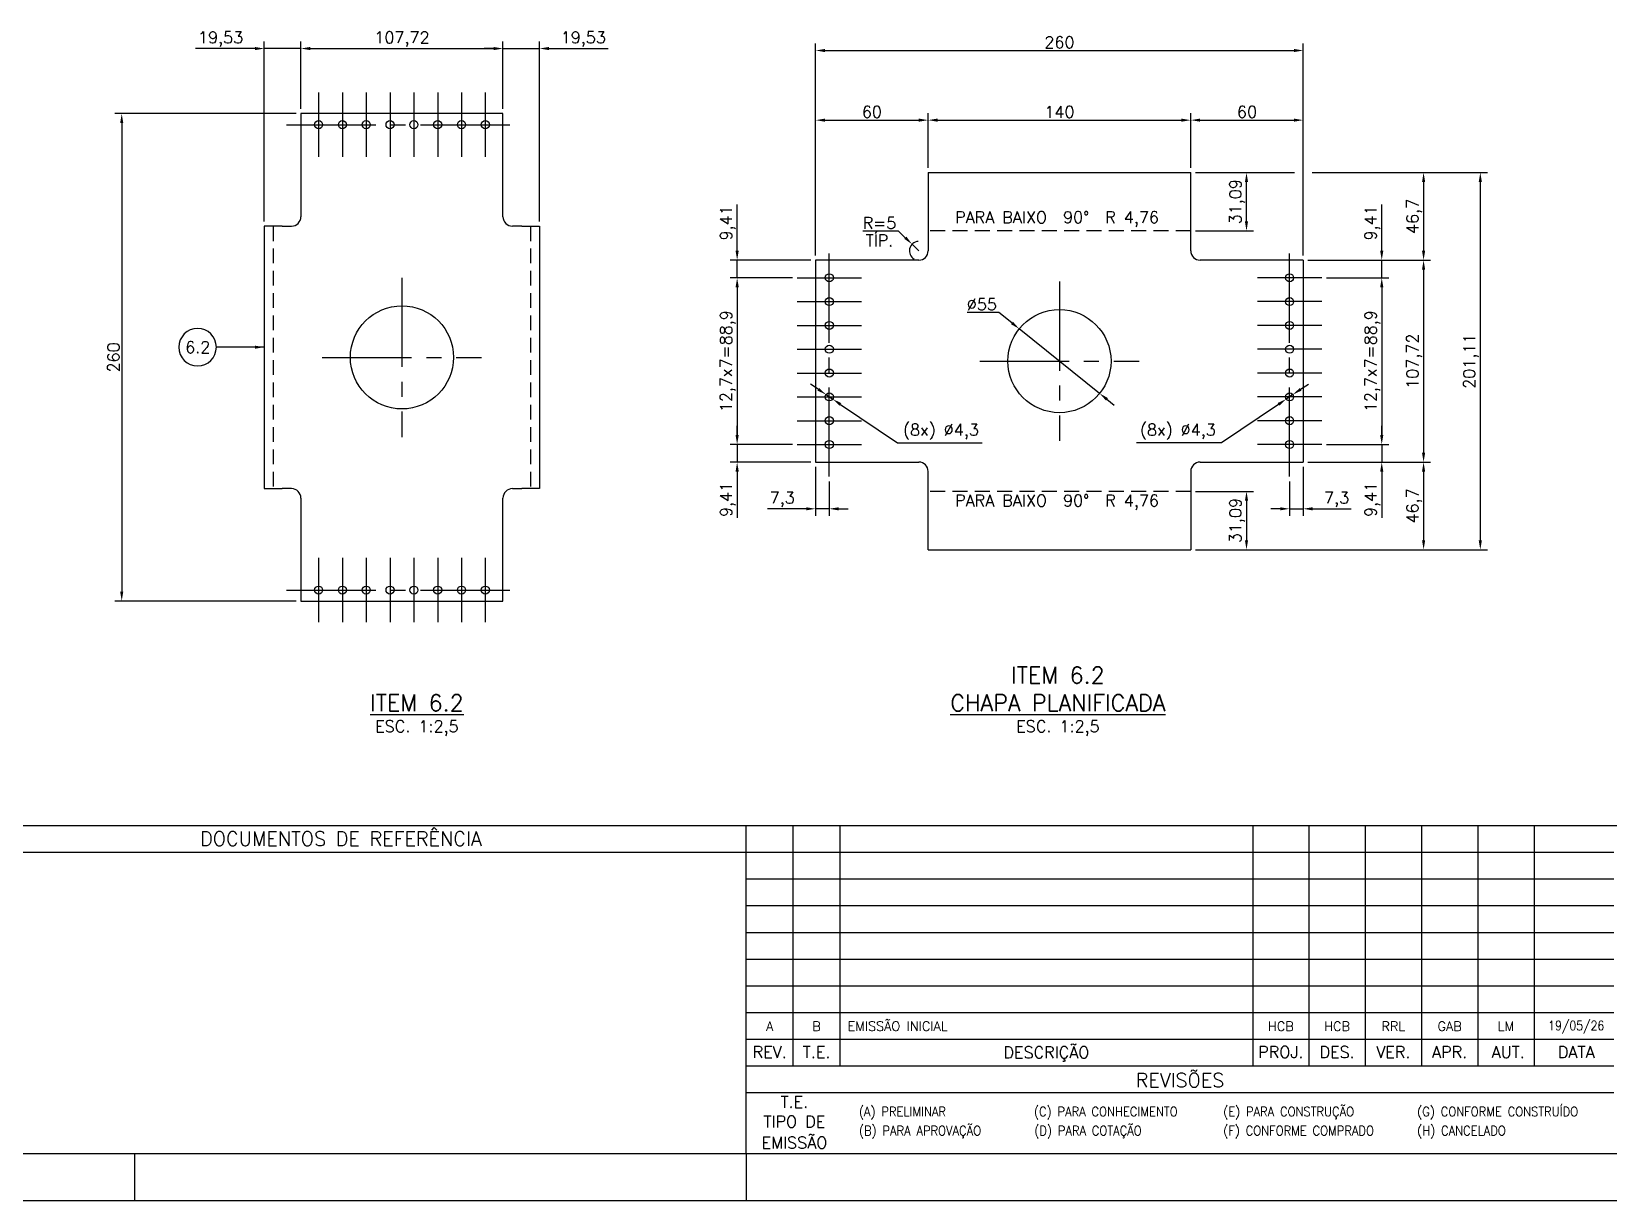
# Model space of a CAD drawing. Header units: metres. Extents: x 0 to 2102, y 0 to 1485.
# Drawn here: x 796 to 1637, y 0 to 623 of the extents above; entities that cross this region are included whole.
import ezdxf
from ezdxf.enums import TextEntityAlignment as Align

# ---------------------------------------------------------------- set-up
doc = ezdxf.new("R2010")
doc.units = ezdxf.units.M
doc.header["$LTSCALE"] = 2.5
doc.linetypes.add('CENTER2', pattern=[28.575, 19.05, -3.175, 3.175, -3.175])
doc.linetypes.add('HIDDEN2', pattern=[4.7625, 3.175, -1.5875])
for name, color, linetype in [('FRL2', 2, 'Continuous'), ('FRL3', 3, 'Continuous'), ('FRL4', 4, 'Continuous'), ('FRL5', 5, 'Continuous'), ('FRL6', 6, 'Continuous'), ('FRL7', 7, 'Continuous'), ('FRR100', 4, 'Continuous'), ('FRR120', 5, 'Continuous'), ('FRR140', 5, 'Continuous'), ('FRR175', 1, 'Continuous'), ('FRR80', 3, 'Continuous'), ('GSB', 7, 'Continuous'), ('SC1', 7, 'CENTER2'), ('SDM', 7, 'Continuous'), ('SL4', 4, 'Continuous'), ('SR100', 3, 'Continuous'), ('ST1', 7, 'HIDDEN2')]:
    doc.layers.add(name, color=color, linetype=linetype)
doc.styles.add('R100', font='simplex.shx', dxfattribs={"height": 2.5})
doc.styles.add('R120', font='simplex.shx', dxfattribs={"height": 3})
doc.styles.add('R140', font='simplex.shx', dxfattribs={"height": 3.5})
doc.styles.add('R80', font='simplex.shx', dxfattribs={"height": 2})
doc.styles.add('ROMANS', font='ROMANS.SHX')
doc.dimstyles.new('2.5___1-2.5', dxfattribs={"dimscale": 2.5, "dimtxt": 2.5, "dimasz": 2, "dimexe": 1.5, "dimexo": 1, "dimgap": 0.5, "dimtad": 1, "dimzin": 12, "dimtxsty": 'ROMANS', "dimcen": 0, "dimclrd": 256, "dimclre": 256, "dimclrt": 3, "dimazin": 3, "dimtfac": 1, "dimtmove": 0, "dimatfit": 0, "dimfxl": 1, "dimlwd": -1, "dimlwe": -1, "dimarcsym": 0})
doc.dimstyles.new('2.5___1-2.5$3', dxfattribs={"dimscale": 2.5, "dimtxt": 2.5, "dimasz": 2, "dimexe": 1.5, "dimexo": 1, "dimgap": 0.5, "dimtad": 1, "dimtoh": 1, "dimzin": 12, "dimtxsty": 'ROMANS', "dimcen": 0, "dimclrd": 256, "dimclre": 256, "dimclrt": 3, "dimazin": 3, "dimtfac": 1, "dimtmove": 0, "dimatfit": 0, "dimfxl": 1, "dimlwd": -1, "dimlwe": -1, "dimarcsym": 0})
doc.dimstyles.new('2.5___1-2.5$4', dxfattribs={"dimscale": 2.5, "dimtxt": 2.5, "dimasz": 2, "dimexe": 1.5, "dimexo": 1, "dimgap": 0.5, "dimtad": 1, "dimtoh": 1, "dimzin": 12, "dimtxsty": 'ROMANS', "dimcen": 0, "dimclrd": 256, "dimclre": 256, "dimclrt": 3, "dimazin": 3, "dimtfac": 1, "dimtmove": 0, "dimatfit": 0, "dimfxl": 1, "dimlwd": -1, "dimlwe": -1, "dimarcsym": 0})

# ---------------------------------------------------------------- blocks, each defined once
blk = doc.blocks.new('A1')
at = {"layer": 'FRL2'}
for p, q in [((340.5, 10), (340.5, 0)), ((471, 10), (471, 0))]:
    blk.add_line(p, q, dxfattribs=at)
at = {"layer": 'FRL3', "linetype": 'Continuous'}
for p, q in [((481, 28.7), (481, 80)), ((491, 28.7), (491, 80)), ((579, 80), (579, 28.7)), ((591, 80), (591, 28.7)), ((603, 80), (603, 28.7)), ((615, 80), (615, 28.7)), ((627, 80), (627, 28.7)), ((639, 80), (639, 28.7))]:
    blk.add_line(p, q, dxfattribs=at)
at = {"layer": 'FRL4', "linetype": 'Continuous'}
for p, q in [((25, 74.3), (471, 74.3)), ((471, 34.4), (656, 34.4)), ((471, 28.7), (656, 28.7)), ((471, 23), (656, 23))]:
    blk.add_line(p, q, dxfattribs=at)
at = {"layer": 'FRL5'}
blk.add_line((25, 80), (831, 80), dxfattribs=at)
at = {"layer": 'FRL5', "linetype": 'Continuous'}
blk.add_line((471, 10), (471, 80), dxfattribs=at)
at = {"layer": 'FRL6', "linetype": 'Continuous'}
blk.add_line((25, 10), (831, 10), dxfattribs=at)
at = {"layer": 'FRL7', "linetype": 'Continuous'}
for p, q in [((471, 74.3), (656, 74.3)), ((471, 68.6), (656, 68.6)), ((471, 62.9), (656, 62.9)), ((471, 57.2), (656, 57.2)), ((471, 51.5), (656, 51.5)), ((471, 45.8), (656, 45.8)), ((471, 40.1), (656, 40.1)), ((0, 0), (841, 0))]:
    blk.add_line(p, q, dxfattribs=at)
at = {"layer": 'FRR100', "style": 'R100'}
for s, p in [('REV.', (476, 31.66)), ('T.E.', (486, 31.66)), ('DESCRIÇÃO', (535, 31.55)), ('PROJ.', (585, 31.66)), ('DES.', (597, 31.66)), ('VER.', (609, 31.66)), ('APR.', (621, 31.66)), ('AUT.', (633.5, 31.66)), ('DATA', (648, 31.66)), ('T.E.', (481.26, 21.02)), ('TIPO DE', (481.26, 16.82)), ('EMISSÃO', (481.26, 12.66))]:
    blk.add_text(s, height=2.5, dxfattribs=at).set_placement(p, align=Align.MIDDLE)
at = {"layer": 'FRR120', "style": 'R120'}
blk.add_text('DOCUMENTOS DE REFERÊNCIA', height=3, dxfattribs=at).set_placement((354.52, 75.68))
blk.add_text('REVISÕES', height=3, dxfattribs=at).set_placement((563.5, 26.08), align=Align.MIDDLE)
for tag, p in [('FASE_DO_PROJETO', (659, 46.29)), ('ÁREA_E/OU_SUBÁREA', (659, 40.79)), ('TÍTULO_DO_DESENHO', (659, 35.29)), ('SUBTÍTULO_1_DO_DESENHO', (659, 29.79)), ('SUBTÍTULO_2_DO_DESENHO', (659, 24.29))]:
    blk.add_attdef(tag, p, '', height=3, dxfattribs=at)
at = {"layer": 'FRR140', "style": 'R140', "width": 0.91}
for tag, p in [('NÚMERO_DA_CONTRATADA', (687.72, 12.6)), ('NUMERO_VALE', (752.89, 12.6))]:
    blk.add_attdef(tag, p, '', height=3.5, dxfattribs=at)
for tag, p in [('REVISÃO', (823.5, 14.68)), ('ESCALA', (671, 14.35))]:
    blk.add_attdef(tag, text='', height=3.5, dxfattribs=at).set_placement(p, align=Align.MIDDLE)
at = {"layer": 'FRR175', "style": 'R120'}
for tag, p in [('CLASSIFICAÇÃO', (811.83, 67.73)), ('PROJETO', (716.31, 53.59)), ('N_PROJ_SE', (793.5, 53.59)), ('N_CONTRATO', (796.97, 47.3))]:
    blk.add_attdef(tag, text='', height=3, dxfattribs=at).set_placement(p, align=Align.MIDDLE_CENTER)
at = {"layer": 'FRR80', "style": 'R80', "width": 0.9}
for s, p in [('(A) PRELIMINAR', (495.02, 17.95)), ('(C) PARA CONHECIMENTO', (532.36, 17.95)), ('(E) PARA CONSTRUÇÃO', (572.71, 17.95)), ('(G) CONFORME CONSTRUÍDO', (614.08, 17.95)), ('(B) PARA APROVAÇÃO', (495.02, 13.89)), ('(D) PARA COTAÇÃO', (532.43, 13.89)), ('(F) CONFORME COMPRADO', (572.71, 13.89)), ('(H) CANCELADO', (614.08, 13.89))]:
    blk.add_text(s, height=2, dxfattribs=at).set_placement(p)
at = {"layer": 'FRR80', "style": 'R80'}
for tag, p in [('8A_REV', (476, 77.07)), ('EMIS.', (486, 77.07)), ('PROJ.', (585, 77.07)), ('DES.', (597, 77.07)), ('VER.', (609, 77.07)), ('APR.', (621, 77.07)), ('AUT.', (633.01, 77.07)), ('7A_REV', (476, 71.37)), ('EMIS.', (486, 71.37)), ('PROJ.', (585, 71.37)), ('DES.', (597, 71.37)), ('VER.', (609, 71.37)), ('APR.', (621, 71.37)), ('AUT.', (633.01, 71.37)), ('6A_REV', (476, 65.67)), ('EMIS.', (486, 65.67)), ('PROJ.', (585, 65.67)), ('DES.', (597, 65.67)), ('VER.', (609, 65.67)), ('APR.', (621, 65.67)), ('AUT.', (633.01, 65.67)), ('5A_REV', (476, 59.97)), ('EMIS.', (486, 59.97)), ('PROJ.', (585, 59.97)), ('DES.', (597, 59.97)), ('VER.', (609, 59.97)), ('APR.', (621, 59.97)), ('AUT.', (633.01, 59.97)), ('4A_REV', (476, 54.27)), ('EMIS.', (486, 54.27)), ('PROJ.', (585, 54.27)), ('DES.', (597, 54.27)), ('VER.', (609, 54.27)), ('APR.', (621, 54.27)), ('AUT.', (633.01, 54.27)), ('3A_REV', (476, 48.57)), ('EMIS.', (486, 48.57)), ('PROJ.', (585, 48.57)), ('DES.', (597, 48.57)), ('VER.', (609, 48.57)), ('APR.', (621, 48.57)), ('AUT.', (633.01, 48.57)), ('2A_REV', (476, 42.87)), ('EMIS.', (486, 42.87)), ('PROJ.', (585, 42.87)), ('DES.', (597, 42.87)), ('VER.', (609, 42.87)), ('APR.', (621, 42.87)), ('AUT.', (633.01, 42.87)), ('1a_REV', (476, 37.17)), ('EMIS.', (486, 37.17)), ('PROJ.', (585, 37.17)), ('DES.', (597, 37.17)), ('VER.', (609, 37.17)), ('APR.', (621, 37.17)), ('AUT.', (633.01, 37.17))]:
    blk.add_attdef(tag, text='', height=2, dxfattribs=at).set_placement(p, align=Align.MIDDLE)
for p in [(492.61, 76.08), (492.61, 70.38), (492.61, 64.68), (492.61, 58.98), (492.61, 53.28), (492.61, 47.58), (492.61, 41.88), (492.61, 36.18)]:
    blk.add_attdef('DESCRIÇÃO_DA_REVISÃO', p, '', height=2, dxfattribs=at)
at = {"layer": 'FRR80', "style": 'R80', "width": 0.85}
for p in [(648, 77.07), (648, 71.37), (648, 65.67), (648, 59.97), (648, 54.27), (648, 48.57), (648, 42.87), (648, 37.17)]:
    blk.add_attdef('DATA', text='', height=2, dxfattribs=at).set_placement(p, align=Align.MIDDLE)
blk = doc.blocks.new('CORTE')
at = {"layer": 'GSB', "color": 4, "style": 'R140'}
blk.add_attdef('%%UCORTE', text='', height=3.5, dxfattribs=at).set_placement((-0.25, 2.38), align=Align.MIDDLE_CENTER)
at = {"layer": 'GSB', "color": 3, "style": 'R100'}
blk.add_attdef('ESC.', text='', height=2.5, dxfattribs=at).set_placement((-0.25, -2.62), align=Align.MIDDLE_CENTER)
blk = doc.blocks.new('*D100')
at = {"layer": 'Defpoints', "color": 0, "transparency": 16777216}
for p in [(1274.47, 576.16), (1274.47, 548.19), (1214.47, 501.49)]:
    blk.add_point(p, dxfattribs=at)
at = {"layer": 'SDM', "transparency": 16777216}
for p, q in [((1214.47, 503.99), (1214.47, 579.91)), ((1219.47, 576.16), (1269.47, 576.16)), ((1274.47, 550.69), (1274.47, 579.91))]:
    blk.add_line(p, q, dxfattribs=at)
for points in [[(1219.47, 576.99), (1219.47, 575.33), (1214.47, 576.16)], [(1269.47, 576.99), (1269.47, 575.33), (1274.47, 576.16)]]:
    blk.add_solid(points, dxfattribs=at)
at = {"layer": 'SDM', "color": 3, "transparency": 16777216, "insert": (1244.47, 580.54), "char_height": 6.25, "attachment_point": 5, "style": 'ROMANS'}
blk.add_mtext('60', dxfattribs=at)
blk = doc.blocks.new('*D101')
at = {"layer": 'Defpoints', "color": 0, "transparency": 16777216}
for p in [(1414.47, 576.16), (1274.47, 548.19), (1414.47, 548.19)]:
    blk.add_point(p, dxfattribs=at)
at = {"layer": 'SDM', "transparency": 16777216}
for p, q in [((1274.47, 550.69), (1274.47, 579.91)), ((1279.47, 576.16), (1409.47, 576.16)), ((1414.47, 550.69), (1414.47, 579.91))]:
    blk.add_line(p, q, dxfattribs=at)
for points in [[(1279.47, 576.99), (1279.47, 575.33), (1274.47, 576.16)], [(1409.47, 576.99), (1409.47, 575.33), (1414.47, 576.16)]]:
    blk.add_solid(points, dxfattribs=at)
at = {"layer": 'SDM', "color": 3, "transparency": 16777216, "insert": (1344.47, 580.54), "char_height": 6.25, "attachment_point": 5, "style": 'ROMANS'}
blk.add_mtext('140', dxfattribs=at)
blk = doc.blocks.new('*D102')
at = {"layer": 'Defpoints', "color": 0, "transparency": 16777216}
for p in [(1474.47, 576.16), (1414.47, 548.19), (1474.47, 501.49)]:
    blk.add_point(p, dxfattribs=at)
at = {"layer": 'SDM', "transparency": 16777216}
for p, q in [((1414.47, 550.69), (1414.47, 579.91)), ((1419.47, 576.16), (1469.47, 576.16)), ((1474.47, 503.99), (1474.47, 579.91))]:
    blk.add_line(p, q, dxfattribs=at)
for points in [[(1419.47, 576.99), (1419.47, 575.33), (1414.47, 576.16)], [(1469.47, 576.99), (1469.47, 575.33), (1474.47, 576.16)]]:
    blk.add_solid(points, dxfattribs=at)
at = {"layer": 'SDM', "color": 3, "transparency": 16777216, "insert": (1444.47, 580.54), "char_height": 6.25, "attachment_point": 5, "style": 'ROMANS'}
blk.add_mtext('60', dxfattribs=at)
blk = doc.blocks.new('*D103')
at = {"layer": 'Defpoints', "color": 0, "transparency": 16777216}
for p in [(1474.47, 613.3), (1214.47, 501.49), (1474.47, 501.49)]:
    blk.add_point(p, dxfattribs=at)
at = {"layer": 'SDM', "transparency": 16777216}
for p, q in [((1214.47, 503.99), (1214.47, 617.05)), ((1474.47, 503.99), (1474.47, 617.05)), ((1219.47, 613.3), (1469.47, 613.3))]:
    blk.add_line(p, q, dxfattribs=at)
for points in [[(1219.47, 614.13), (1219.47, 612.46), (1214.47, 613.3)], [(1469.47, 614.13), (1469.47, 612.46), (1474.47, 613.3)]]:
    blk.add_solid(points, dxfattribs=at)
at = {"layer": 'SDM', "color": 3, "transparency": 16777216, "insert": (1344.47, 617.67), "char_height": 6.25, "attachment_point": 5, "style": 'ROMANS'}
blk.add_mtext('260', dxfattribs=at)
blk = doc.blocks.new('*D104')
at = {"layer": 'Defpoints', "color": 0, "transparency": 16777216}
for p in [(1414.47, 548.19), (1474.47, 501.49), (1538.62, 501.49)]:
    blk.add_point(p, dxfattribs=at)
at = {"layer": 'SDM', "transparency": 16777216}
for p, q in [((1416.97, 548.19), (1469.79, 548.19)), ((1479.16, 548.19), (1542.37, 548.19)), ((1538.62, 543.19), (1538.62, 506.49)), ((1476.97, 501.49), (1542.37, 501.49))]:
    blk.add_line(p, q, dxfattribs=at)
for points in [[(1537.79, 543.19), (1539.46, 543.19), (1538.62, 548.19)], [(1537.79, 506.49), (1539.46, 506.49), (1538.62, 501.49)]]:
    blk.add_solid(points, dxfattribs=at)
at = {"layer": 'SDM', "color": 3, "transparency": 16777216, "insert": (1533.65, 524.84), "char_height": 6.25, "attachment_point": 5, "rotation": 90, "style": 'ROMANS'}
blk.add_mtext('46,7', dxfattribs=at)
blk = doc.blocks.new('*D105')
at = {"layer": 'Defpoints', "color": 0, "transparency": 16777216}
for p in [(1474.47, 501.49), (1474.47, 393.77), (1538.62, 393.77)]:
    blk.add_point(p, dxfattribs=at)
at = {"layer": 'SDM', "transparency": 16777216}
for p, q in [((1476.97, 501.49), (1542.37, 501.49)), ((1538.62, 496.49), (1538.62, 398.77)), ((1476.97, 393.77), (1542.37, 393.77))]:
    blk.add_line(p, q, dxfattribs=at)
for points in [[(1537.79, 496.49), (1539.46, 496.49), (1538.62, 501.49)], [(1537.79, 398.77), (1539.46, 398.77), (1538.62, 393.77)]]:
    blk.add_solid(points, dxfattribs=at)
at = {"layer": 'SDM', "color": 3, "transparency": 16777216, "insert": (1533.65, 447.63), "char_height": 6.25, "attachment_point": 5, "rotation": 90, "style": 'ROMANS'}
blk.add_mtext('107,72', dxfattribs=at)
blk = doc.blocks.new('*D106')
at = {"layer": 'Defpoints', "color": 0, "transparency": 16777216}
for p in [(1474.47, 393.77), (1414.47, 347.08), (1538.62, 347.08)]:
    blk.add_point(p, dxfattribs=at)
at = {"layer": 'SDM', "transparency": 16777216}
for p, q in [((1476.97, 393.77), (1542.37, 393.77)), ((1538.62, 388.77), (1538.62, 352.08)), ((1416.97, 347.08), (1542.37, 347.08))]:
    blk.add_line(p, q, dxfattribs=at)
for points in [[(1537.79, 388.77), (1539.46, 388.77), (1538.62, 393.77)], [(1537.79, 352.08), (1539.46, 352.08), (1538.62, 347.08)]]:
    blk.add_solid(points, dxfattribs=at)
at = {"layer": 'SDM', "color": 3, "transparency": 16777216, "insert": (1533.65, 370.43), "char_height": 6.25, "attachment_point": 5, "rotation": 90, "style": 'ROMANS'}
blk.add_mtext('46,7', dxfattribs=at)
blk = doc.blocks.new('*D107')
at = {"layer": 'Defpoints', "color": 0, "transparency": 16777216}
for p in [(1414.47, 548.19), (1414.47, 347.08), (1568.86, 347.08)]:
    blk.add_point(p, dxfattribs=at)
at = {"layer": 'SDM', "transparency": 16777216}
for p, q in [((1416.97, 548.19), (1469.79, 548.19)), ((1479.16, 548.19), (1572.61, 548.19)), ((1568.86, 543.19), (1568.86, 352.08)), ((1416.97, 347.08), (1572.61, 347.08))]:
    blk.add_line(p, q, dxfattribs=at)
for points in [[(1568.02, 543.19), (1569.69, 543.19), (1568.86, 548.19)], [(1568.02, 352.08), (1569.69, 352.08), (1568.86, 347.08)]]:
    blk.add_solid(points, dxfattribs=at)
at = {"layer": 'SDM', "color": 3, "transparency": 16777216, "insert": (1563.89, 447.63), "char_height": 6.25, "attachment_point": 5, "rotation": 90, "style": 'ROMANS'}
blk.add_mtext('201,11', dxfattribs=at)
blk = doc.blocks.new('*D108')
at = {"layer": 'Defpoints', "color": 0, "transparency": 16777216}
for p in [(1323.04, 464.86), (1365.91, 430.41)]:
    blk.add_point(p, dxfattribs=at)
at = {"layer": 'SDM', "transparency": 16777216}
for p, q in [((1312.24, 473.54), (1295.22, 473.54)), ((1319.14, 468), (1312.24, 473.54)), ((1365.91, 430.41), (1323.04, 464.86)), ((1369.8, 427.27), (1373.7, 424.14))]:
    blk.add_line(p, q, dxfattribs=at)
for points in [[(1319.66, 468.65), (1318.62, 467.35), (1323.04, 464.86)], [(1370.33, 427.92), (1369.28, 426.62), (1365.91, 430.41)]]:
    blk.add_solid(points, dxfattribs=at)
at = {"layer": 'SDM', "color": 3, "transparency": 16777216, "insert": (1303.11, 477.92), "char_height": 6.25, "attachment_point": 5, "style": 'ROMANS'}
blk.add_mtext('∅55', dxfattribs=at)
blk = doc.blocks.new('*D109')
at = {"layer": 'Defpoints', "color": 0, "transparency": 16777216}
for p in [(1414.47, 378.16), (1414.47, 347.08), (1444.2, 347.08)]:
    blk.add_point(p, dxfattribs=at)
at = {"layer": 'SDM', "transparency": 16777216}
for p, q in [((1416.97, 378.16), (1447.95, 378.16)), ((1444.2, 373.16), (1444.2, 352.08)), ((1416.97, 347.08), (1447.95, 347.08))]:
    blk.add_line(p, q, dxfattribs=at)
for points in [[(1443.36, 373.16), (1445.03, 373.16), (1444.2, 378.16)], [(1443.36, 352.08), (1445.03, 352.08), (1444.2, 347.08)]]:
    blk.add_solid(points, dxfattribs=at)
at = {"layer": 'SDM', "color": 3, "transparency": 16777216, "insert": (1439.23, 362.62), "char_height": 6.25, "attachment_point": 5, "rotation": 90, "style": 'ROMANS'}
blk.add_mtext('31,09', dxfattribs=at)
blk = doc.blocks.new('*D110')
at = {"layer": 'Defpoints', "color": 0, "transparency": 16777216}
for p in [(1414.47, 548.19), (1444.2, 548.19), (1414.47, 517.11)]:
    blk.add_point(p, dxfattribs=at)
at = {"layer": 'SDM', "transparency": 16777216}
for p, q in [((1416.97, 548.19), (1447.95, 548.19)), ((1444.2, 522.11), (1444.2, 543.19)), ((1416.97, 517.11), (1447.95, 517.11))]:
    blk.add_line(p, q, dxfattribs=at)
for points in [[(1443.36, 543.19), (1445.03, 543.19), (1444.2, 548.19)], [(1443.36, 522.11), (1445.03, 522.11), (1444.2, 517.11)]]:
    blk.add_solid(points, dxfattribs=at)
at = {"layer": 'SDM', "color": 3, "transparency": 16777216, "insert": (1439.23, 532.65), "char_height": 6.25, "attachment_point": 5, "rotation": 90, "style": 'ROMANS'}
blk.add_mtext('31,09', dxfattribs=at)
blk = doc.blocks.new('*D111')
at = {"layer": 'Defpoints', "color": 0, "transparency": 16777216}
for p in [(1172.64, 501.49), (1214.47, 501.49), (1204.62, 492.08)]:
    blk.add_point(p, dxfattribs=at)
at = {"layer": 'SDM', "transparency": 16777216}
for p, q in [((1172.64, 506.49), (1172.64, 531.26)), ((1211.97, 501.49), (1168.89, 501.49)), ((1172.64, 492.08), (1172.64, 501.49)), ((1202.12, 492.08), (1168.89, 492.08)), ((1172.64, 487.08), (1172.64, 482.08))]:
    blk.add_line(p, q, dxfattribs=at)
for points in [[(1171.81, 506.49), (1173.48, 506.49), (1172.64, 501.49)], [(1171.81, 487.08), (1173.48, 487.08), (1172.64, 492.08)]]:
    blk.add_solid(points, dxfattribs=at)
at = {"layer": 'SDM', "color": 3, "transparency": 16777216, "insert": (1167.67, 521.38), "char_height": 6.25, "attachment_point": 5, "rotation": 90, "style": 'ROMANS'}
blk.add_mtext('9,41', dxfattribs=at)
blk = doc.blocks.new('*D112')
at = {"layer": 'Defpoints', "color": 0, "transparency": 16777216}
for p in [(1214.47, 393.77), (1221.77, 386.03), (1214.47, 368.88)]:
    blk.add_point(p, dxfattribs=at)
at = {"layer": 'SDM', "transparency": 16777216}
for p, q in [((1214.47, 391.27), (1214.47, 365.13)), ((1221.77, 383.53), (1221.77, 365.13)), ((1209.47, 368.88), (1188.88, 368.88)), ((1221.77, 368.88), (1214.47, 368.88)), ((1226.77, 368.88), (1231.77, 368.88))]:
    blk.add_line(p, q, dxfattribs=at)
for points in [[(1209.47, 369.71), (1209.47, 368.05), (1214.47, 368.88)], [(1226.77, 369.71), (1226.77, 368.05), (1221.77, 368.88)]]:
    blk.add_solid(points, dxfattribs=at)
at = {"layer": 'SDM', "color": 3, "transparency": 16777216, "insert": (1196.68, 373.85), "char_height": 6.25, "attachment_point": 5, "style": 'ROMANS'}
blk.add_mtext('7,3', dxfattribs=at)
blk = doc.blocks.new('*D113')
at = {"layer": 'Defpoints', "color": 0, "transparency": 16777216}
for p in [(1204.62, 492.08), (1172.64, 403.18), (1204.62, 403.18)]:
    blk.add_point(p, dxfattribs=at)
at = {"layer": 'SDM', "transparency": 16777216}
for p, q in [((1202.12, 492.08), (1168.89, 492.08)), ((1172.64, 487.08), (1172.64, 408.18)), ((1202.12, 403.18), (1168.89, 403.18))]:
    blk.add_line(p, q, dxfattribs=at)
for points in [[(1171.81, 487.08), (1173.48, 487.08), (1172.64, 492.08)], [(1171.81, 408.18), (1173.48, 408.18), (1172.64, 403.18)]]:
    blk.add_solid(points, dxfattribs=at)
at = {"layer": 'SDM', "color": 3, "transparency": 16777216, "insert": (1167.67, 447.63), "char_height": 6.25, "attachment_point": 5, "rotation": 90, "style": 'ROMANS'}
blk.add_mtext('12,7x7=88,9', dxfattribs=at)
blk = doc.blocks.new('*D114')
at = {"layer": 'Defpoints', "color": 0, "transparency": 16777216}
for p in [(1204.62, 403.18), (1172.64, 393.77), (1214.47, 393.77)]:
    blk.add_point(p, dxfattribs=at)
at = {"layer": 'SDM', "transparency": 16777216}
for p, q in [((1172.64, 408.18), (1172.64, 413.18)), ((1202.12, 403.18), (1168.89, 403.18)), ((1172.64, 403.18), (1172.64, 393.77)), ((1211.97, 393.77), (1168.89, 393.77)), ((1172.64, 388.77), (1172.64, 364.01))]:
    blk.add_line(p, q, dxfattribs=at)
for points in [[(1171.81, 408.18), (1173.48, 408.18), (1172.64, 403.18)], [(1171.81, 388.77), (1173.48, 388.77), (1172.64, 393.77)]]:
    blk.add_solid(points, dxfattribs=at)
at = {"layer": 'SDM', "color": 3, "transparency": 16777216, "insert": (1167.67, 373.89), "char_height": 6.25, "attachment_point": 5, "rotation": 90, "style": 'ROMANS'}
blk.add_mtext('9,41', dxfattribs=at)
blk = doc.blocks.new('*D115')
at = {"layer": 'Defpoints', "color": 0, "transparency": 16777216}
for p in [(1220.01, 429.81), (1223.57, 427.4)]:
    blk.add_point(p, dxfattribs=at)
at = {"layer": 'SDM', "transparency": 16777216}
for p, q in [((1215.87, 432.62), (1211.74, 435.43)), ((1220.01, 429.81), (1223.57, 427.4)), ((1227.7, 424.59), (1258.05, 403.99)), ((1258.05, 403.99), (1303.35, 403.99))]:
    blk.add_line(p, q, dxfattribs=at)
for points in [[(1216.34, 433.31), (1215.4, 431.93), (1220.01, 429.81)], [(1228.17, 425.28), (1227.24, 423.9), (1223.57, 427.4)]]:
    blk.add_solid(points, dxfattribs=at)
at = {"layer": 'SDM', "color": 3, "transparency": 16777216, "insert": (1281.32, 410), "char_height": 6.25, "attachment_point": 5, "style": 'ROMANS'}
blk.add_mtext('(8x) ∅4,3', dxfattribs=at)
blk = doc.blocks.new('*D116')
at = {"layer": 'Defpoints', "color": 0, "transparency": 16777216}
for p in [(1265.89, 509.98), (1269.47, 506.49)]:
    blk.add_point(p, dxfattribs=at)
at = {"layer": 'SDM', "transparency": 16777216}
for p, q in [((1258.72, 516.95), (1239.61, 516.95)), ((1262.3, 513.47), (1258.72, 516.95)), ((1269.47, 506.49), (1265.89, 509.98))]:
    blk.add_line(p, q, dxfattribs=at)
blk.add_arc((1269.47, 506.49), 5, 92.834, 241.35211, dxfattribs=at)
blk.add_solid([(1262.88, 514.06), (1261.72, 512.87), (1265.89, 509.98)], dxfattribs=at)
at = {"layer": 'SDM', "color": 3, "transparency": 16777216, "char_height": 6.25, "attachment_point": 5, "style": 'ROMANS'}
for s, insert in [('R=5', (1248.54, 521.33)), ('TÍP.', (1248.54, 511.98))]:
    blk.add_mtext(s, dxfattribs=dict(at, insert=insert))
blk = doc.blocks.new('*D122')
at = {"layer": 'Defpoints', "color": 0, "transparency": 16777216}
for p in [(940.06, 579.64), (844.52, 319.64), (940.06, 319.64)]:
    blk.add_point(p, dxfattribs=at)
at = {"layer": 'SDM', "transparency": 16777216}
for p, q in [((937.56, 579.64), (840.77, 579.64)), ((844.52, 574.64), (844.52, 324.64)), ((937.56, 319.64), (840.77, 319.64))]:
    blk.add_line(p, q, dxfattribs=at)
for points in [[(843.68, 574.64), (845.35, 574.64), (844.52, 579.64)], [(843.68, 324.64), (845.35, 324.64), (844.52, 319.64)]]:
    blk.add_solid(points, dxfattribs=at)
at = {"layer": 'SDM', "color": 3, "transparency": 16777216, "insert": (840.14, 449.64), "char_height": 6.25, "attachment_point": 5, "rotation": 90, "style": 'ROMANS'}
blk.add_mtext('260', dxfattribs=at)
blk = doc.blocks.new('*D123')
at = {"layer": 'Defpoints', "color": 0, "transparency": 16777216}
for p in [(920.54, 614.35), (940.06, 579.64), (920.54, 519.64)]:
    blk.add_point(p, dxfattribs=at)
at = {"layer": 'SDM', "transparency": 16777216}
for p, q in [((915.54, 614.35), (883.93, 614.35)), ((920.54, 522.14), (920.54, 618.1)), ((940.06, 614.35), (920.54, 614.35)), ((940.06, 582.14), (940.06, 618.1)), ((945.06, 614.35), (950.06, 614.35))]:
    blk.add_line(p, q, dxfattribs=at)
for points in [[(915.54, 615.19), (915.54, 613.52), (920.54, 614.35)], [(945.06, 615.19), (945.06, 613.52), (940.06, 614.35)]]:
    blk.add_solid(points, dxfattribs=at)
at = {"layer": 'SDM', "color": 3, "transparency": 16777216, "insert": (897.23, 619.32), "char_height": 6.25, "attachment_point": 5, "style": 'ROMANS'}
blk.add_mtext('19,53', dxfattribs=at)
blk = doc.blocks.new('*D124')
at = {"layer": 'Defpoints', "color": 0, "transparency": 16777216}
for p in [(1047.78, 614.35), (940.06, 579.64), (1047.78, 579.64)]:
    blk.add_point(p, dxfattribs=at)
at = {"layer": 'SDM', "transparency": 16777216}
for p, q in [((940.06, 582.14), (940.06, 618.1)), ((945.06, 614.35), (1042.78, 614.35)), ((1047.78, 582.14), (1047.78, 618.1))]:
    blk.add_line(p, q, dxfattribs=at)
for points in [[(945.06, 615.19), (945.06, 613.52), (940.06, 614.35)], [(1042.78, 615.19), (1042.78, 613.52), (1047.78, 614.35)]]:
    blk.add_solid(points, dxfattribs=at)
at = {"layer": 'SDM', "color": 3, "transparency": 16777216, "insert": (993.92, 619.32), "char_height": 6.25, "attachment_point": 5, "style": 'ROMANS'}
blk.add_mtext('107,72', dxfattribs=at)
blk = doc.blocks.new('*D125')
at = {"layer": 'Defpoints', "color": 0, "transparency": 16777216}
for p in [(1067.31, 614.35), (1047.78, 579.64), (1067.31, 519.64)]:
    blk.add_point(p, dxfattribs=at)
at = {"layer": 'SDM', "transparency": 16777216}
for p, q in [((1042.78, 614.35), (1037.78, 614.35)), ((1047.78, 582.14), (1047.78, 618.1)), ((1047.78, 614.35), (1067.31, 614.35)), ((1067.31, 522.14), (1067.31, 618.1)), ((1072.31, 614.35), (1103.92, 614.35))]:
    blk.add_line(p, q, dxfattribs=at)
for points in [[(1042.78, 615.19), (1042.78, 613.52), (1047.78, 614.35)], [(1072.31, 615.19), (1072.31, 613.52), (1067.31, 614.35)]]:
    blk.add_solid(points, dxfattribs=at)
at = {"layer": 'SDM', "color": 3, "transparency": 16777216, "insert": (1090.61, 619.32), "char_height": 6.25, "attachment_point": 5, "style": 'ROMANS'}
blk.add_mtext('19,53', dxfattribs=at)
blk = doc.blocks.new('*D134')
at = {"layer": 'Defpoints', "color": 0, "transparency": 16777216}
for p in [(1474.47, 501.49), (1516.3, 501.49), (1484.32, 492.08)]:
    blk.add_point(p, dxfattribs=at)
at = {"layer": 'SDM', "transparency": 16777216}
for p, q in [((1516.3, 506.49), (1516.3, 531.26)), ((1476.97, 501.49), (1520.05, 501.49)), ((1516.3, 492.08), (1516.3, 501.49)), ((1486.82, 492.08), (1520.05, 492.08)), ((1516.3, 487.08), (1516.3, 482.08))]:
    blk.add_line(p, q, dxfattribs=at)
for points in [[(1515.47, 506.49), (1517.14, 506.49), (1516.3, 501.49)], [(1515.47, 487.08), (1517.14, 487.08), (1516.3, 492.08)]]:
    blk.add_solid(points, dxfattribs=at)
at = {"layer": 'SDM', "color": 3, "transparency": 16777216, "insert": (1511.33, 521.38), "char_height": 6.25, "attachment_point": 5, "rotation": 90, "style": 'ROMANS'}
blk.add_mtext('9,41', dxfattribs=at)
blk = doc.blocks.new('*D135')
at = {"layer": 'Defpoints', "color": 0, "transparency": 16777216}
for p in [(1474.47, 393.77), (1467.17, 386.03), (1474.47, 368.88)]:
    blk.add_point(p, dxfattribs=at)
at = {"layer": 'SDM', "transparency": 16777216}
for p, q in [((1474.47, 391.27), (1474.47, 365.13)), ((1467.17, 383.53), (1467.17, 365.13)), ((1462.17, 368.88), (1457.17, 368.88)), ((1467.17, 368.88), (1474.47, 368.88)), ((1479.47, 368.88), (1500.07, 368.88))]:
    blk.add_line(p, q, dxfattribs=at)
for points in [[(1462.17, 369.71), (1462.17, 368.05), (1467.17, 368.88)], [(1479.47, 369.71), (1479.47, 368.05), (1474.47, 368.88)]]:
    blk.add_solid(points, dxfattribs=at)
at = {"layer": 'SDM', "color": 3, "transparency": 16777216, "insert": (1492.27, 373.85), "char_height": 6.25, "attachment_point": 5, "style": 'ROMANS'}
blk.add_mtext('7,3', dxfattribs=at)
blk = doc.blocks.new('*D132')
at = {"layer": 'Defpoints', "color": 0, "transparency": 16777216}
for p in [(1484.32, 492.08), (1484.32, 403.18), (1516.3, 403.18)]:
    blk.add_point(p, dxfattribs=at)
at = {"layer": 'SDM', "transparency": 16777216}
for p, q in [((1486.82, 492.08), (1520.05, 492.08)), ((1516.3, 487.08), (1516.3, 408.18)), ((1486.82, 403.18), (1520.05, 403.18))]:
    blk.add_line(p, q, dxfattribs=at)
for points in [[(1515.47, 487.08), (1517.14, 487.08), (1516.3, 492.08)], [(1515.47, 408.18), (1517.14, 408.18), (1516.3, 403.18)]]:
    blk.add_solid(points, dxfattribs=at)
at = {"layer": 'SDM', "color": 3, "transparency": 16777216, "insert": (1511.33, 447.63), "char_height": 6.25, "attachment_point": 5, "rotation": 90, "style": 'ROMANS'}
blk.add_mtext('12,7x7=88,9', dxfattribs=at)
blk = doc.blocks.new('*D133')
at = {"layer": 'Defpoints', "color": 0, "transparency": 16777216}
for p in [(1484.32, 403.18), (1474.47, 393.77), (1516.3, 393.77)]:
    blk.add_point(p, dxfattribs=at)
at = {"layer": 'SDM', "transparency": 16777216}
for p, q in [((1516.3, 408.18), (1516.3, 413.18)), ((1486.82, 403.18), (1520.05, 403.18)), ((1516.3, 403.18), (1516.3, 393.77)), ((1476.97, 393.77), (1520.05, 393.77)), ((1516.3, 388.77), (1516.3, 364.01))]:
    blk.add_line(p, q, dxfattribs=at)
for points in [[(1515.47, 408.18), (1517.14, 408.18), (1516.3, 403.18)], [(1515.47, 388.77), (1517.14, 388.77), (1516.3, 393.77)]]:
    blk.add_solid(points, dxfattribs=at)
at = {"layer": 'SDM', "color": 3, "transparency": 16777216, "insert": (1511.33, 373.89), "char_height": 6.25, "attachment_point": 5, "rotation": 90, "style": 'ROMANS'}
blk.add_mtext('9,41', dxfattribs=at)
blk = doc.blocks.new('*D136')
at = {"layer": 'Defpoints', "color": 0, "transparency": 16777216}
for p in [(1468.94, 429.81), (1465.38, 427.4)]:
    blk.add_point(p, dxfattribs=at)
at = {"layer": 'SDM', "transparency": 16777216}
for p, q in [((1468.94, 429.81), (1465.38, 427.4)), ((1473.07, 432.62), (1477.21, 435.43)), ((1461.24, 424.59), (1430.9, 403.99)), ((1430.9, 403.99), (1385.6, 403.99))]:
    blk.add_line(p, q, dxfattribs=at)
for points in [[(1472.61, 433.31), (1473.54, 431.93), (1468.94, 429.81)], [(1460.78, 425.28), (1461.71, 423.9), (1465.38, 427.4)]]:
    blk.add_solid(points, dxfattribs=at)
at = {"layer": 'SDM', "color": 3, "transparency": 16777216, "insert": (1407.62, 410), "char_height": 6.25, "attachment_point": 5, "style": 'ROMANS'}
blk.add_mtext('(8x) ∅4,3', dxfattribs=at)
blk = doc.blocks.new('ITEM')
at = {"layer": 'GSB'}
blk.add_circle((0, 0), 4, dxfattribs=at)

msp = doc.modelspace()

# ---------------------------------------------------------------- linework, layer by layer
at = {"layer": 'SC1'}
for p, q in [((949.473, 590.892), (949.473, 556.592)), ((962.173, 590.892), (962.173, 556.592)), ((974.873, 590.892), (974.873, 556.592)), ((987.573, 590.892), (987.573, 556.592)), ((1000.273, 590.892), (1000.273, 556.592)), ((1012.973, 590.892), (1012.973, 556.592)), ((1025.673, 590.892), (1025.673, 556.592)), ((1038.373, 590.892), (1038.373, 556.592)), ((932.323, 573.742), (1055.523, 573.742)), ((1221.774, 386.034), (1221.774, 509.234)), ((1467.174, 386.034), (1467.174, 509.234)), ((993.923, 492.142), (993.923, 407.142)), ((1204.624, 492.084), (1238.924, 492.084)), ((1344.474, 490.134), (1344.474, 405.134)), ((1484.324, 492.084), (1450.024, 492.084)), ((1204.624, 479.384), (1238.924, 479.384)), ((1484.324, 479.384), (1450.024, 479.384)), ((1204.624, 466.684), (1238.924, 466.684)), ((1484.324, 466.684), (1450.024, 466.684)), ((951.423, 449.642), (1036.423, 449.642)), ((1204.624, 453.984), (1238.924, 453.984)), ((1301.974, 447.634), (1386.974, 447.634)), ((1484.324, 453.984), (1450.024, 453.984)), ((1204.624, 441.284), (1238.924, 441.284)), ((1484.324, 441.284), (1450.024, 441.284)), ((1204.624, 428.584), (1238.924, 428.584)), ((1484.324, 428.584), (1450.024, 428.584)), ((1204.624, 415.884), (1238.924, 415.884)), ((1484.324, 415.884), (1450.024, 415.884)), ((1204.624, 403.184), (1238.924, 403.184)), ((1484.324, 403.184), (1450.024, 403.184)), ((949.473, 342.692), (949.473, 308.392)), ((962.173, 342.692), (962.173, 308.392)), ((974.873, 342.692), (974.873, 308.392)), ((987.573, 342.692), (987.573, 308.392)), ((1000.273, 342.692), (1000.273, 308.392)), ((1012.973, 342.692), (1012.973, 308.392)), ((1025.673, 342.692), (1025.673, 308.392)), ((1038.373, 342.692), (1038.373, 308.392)), ((932.323, 325.542), (1055.523, 325.542))]:
    msp.add_line(p, q, dxfattribs=at)
at = {"layer": 'SL4'}
for p, q in [((1047.783, 579.642), (940.063, 579.642)), ((940.063, 579.642), (940.063, 524.642)), ((1047.783, 524.642), (1047.783, 579.642)), ((1274.474, 548.191), (1274.474, 506.494)), ((1274.474, 548.191), (1414.474, 548.191)), ((1414.474, 506.494), (1414.474, 548.191)), ((930.063, 519.642), (920.538, 519.642)), ((920.538, 519.642), (920.538, 379.642)), ((930.063, 519.642), (935.063, 519.642)), ((1057.783, 519.642), (1052.783, 519.642)), ((1057.783, 519.642), (1067.308, 519.642)), ((1067.308, 519.642), (1067.308, 379.642)), ((1214.474, 501.494), (1214.474, 393.774)), ((1269.474, 501.494), (1214.474, 501.494)), ((1474.474, 501.494), (1419.474, 501.494)), ((1474.474, 501.494), (1474.474, 393.774)), ((1214.474, 393.774), (1269.474, 393.774)), ((1274.474, 347.078), (1274.474, 388.774)), ((1414.474, 388.774), (1414.474, 347.078)), ((1419.474, 393.774), (1474.474, 393.774)), ((920.538, 379.642), (930.063, 379.642)), ((935.063, 379.642), (930.063, 379.642)), ((1052.783, 379.642), (1057.783, 379.642)), ((1067.308, 379.642), (1057.783, 379.642)), ((940.063, 374.642), (940.063, 319.642)), ((1047.783, 319.642), (1047.783, 374.642)), ((1274.474, 347.078), (1414.474, 347.078)), ((940.063, 319.642), (1047.783, 319.642))]:
    msp.add_line(p, q, dxfattribs=at)
for centre, radius in [((949.473, 573.742), 2.15), ((962.173, 573.742), 2.15), ((974.873, 573.742), 2.15), ((987.573, 573.742), 2.15), ((1000.273, 573.742), 2.15), ((1012.973, 573.742), 2.15), ((1025.673, 573.742), 2.15), ((1038.373, 573.742), 2.15), ((1221.774, 492.084), 2.15), ((1467.174, 492.084), 2.15), ((1221.774, 479.384), 2.15), ((1467.174, 479.384), 2.15), ((993.923, 449.642), 27.5), ((1344.474, 447.634), 27.5), ((1221.774, 466.684), 2.15), ((1467.174, 466.684), 2.15), ((1221.774, 453.984), 2.15), ((1467.174, 453.984), 2.15), ((1221.774, 441.284), 2.15), ((1467.174, 441.284), 2.15), ((1221.774, 428.584), 2.15), ((1467.174, 428.584), 2.15), ((1221.774, 415.884), 2.15), ((1467.174, 415.884), 2.15), ((1221.774, 403.184), 2.15), ((1467.174, 403.184), 2.15), ((949.473, 325.542), 2.15), ((962.173, 325.542), 2.15), ((974.873, 325.542), 2.15), ((987.573, 325.542), 2.15), ((1000.273, 325.542), 2.15), ((1012.973, 325.542), 2.15), ((1025.673, 325.542), 2.15), ((1038.373, 325.542), 2.15)]:
    msp.add_circle(centre, radius, dxfattribs=at)
for centre, start, end in [((935.063, 524.642), 270, 0), ((1052.783, 524.642), 180, 270), ((1269.474, 506.494), 270, 0), ((1419.474, 506.494), 180, 270), ((1269.474, 388.774), 0, 90), ((1419.474, 388.774), 90, 180), ((935.063, 374.642), 0, 90), ((1052.783, 374.642), 90, 180)]:
    msp.add_arc(centre, 5, start, end, dxfattribs=at)
at = {"layer": 'ST1'}
for p, q in [((925.301, 519.642), (925.301, 379.642)), ((1062.546, 519.642), (1062.546, 379.642)), ((1414.474, 517.105), (1274.474, 517.105)), ((1414.474, 378.164), (1274.474, 378.164))]:
    msp.add_line(p, q, dxfattribs=at)

# ---------------------------------------------------------------- block references
ref = msp.add_blockref('A1', (0, 0), dxfattribs=dict(xscale=2.499999999999972, yscale=2.499999999999972, zscale=2.499999999999972))
ref.add_attrib('1a_REV', 'A', dxfattribs={"layer": 'FRR80', "height": 5, "style": 'R80'}).set_placement((1190, 92.92), align=Align.MIDDLE)
ref.add_attrib('EMIS.', 'B', dxfattribs={"layer": 'FRR80', "height": 5, "style": 'R80'}).set_placement((1215, 92.92), align=Align.MIDDLE)
ref.add_attrib('DESCRIÇÃO_DA_REVISÃO', 'EMISSÃO INICIAL', (1231.514, 90.454), dxfattribs={"layer": 'FRR80', "height": 5, "style": 'R80'})
ref.add_attrib('PROJ.', 'HCB', dxfattribs={"layer": 'FRR80', "height": 5, "style": 'R80'}).set_placement((1462.5, 92.92), align=Align.MIDDLE)
ref.add_attrib('DES.', 'HCB', dxfattribs={"layer": 'FRR80', "height": 5, "style": 'R80'}).set_placement((1492.5, 92.92), align=Align.MIDDLE)
ref.add_attrib('VER.', 'RRL', dxfattribs={"layer": 'FRR80', "height": 5, "style": 'R80'}).set_placement((1522.5, 92.92), align=Align.MIDDLE)
ref.add_attrib('APR.', 'GAB', dxfattribs={"layer": 'FRR80', "height": 5, "style": 'R80'}).set_placement((1552.5, 92.92), align=Align.MIDDLE)
ref.add_attrib('AUT.', 'LM', dxfattribs={"layer": 'FRR80', "height": 5, "style": 'R80'}).set_placement((1582.531, 92.92), align=Align.MIDDLE)
ref.add_attrib('DATA', '19/05/26', dxfattribs={"layer": 'FRR80', "height": 5, "style": 'R80', "width": 0.85}).set_placement((1620, 92.92), align=Align.MIDDLE)
at = {"layer": 'GSB'}
ref = msp.add_blockref('ITEM', (884.962, 455.07), dxfattribs=dict(at, xscale=-2.5, yscale=2.5, zscale=2.5))
ref.add_attrib('1', '6.2', dxfattribs={"color": 3, "height": 6.25, "style": 'R100'}).set_placement((885.046, 455.016), align=Align.MIDDLE_CENTER)
ref = msp.add_blockref('CORTE', (1344.294, 274.193), dxfattribs=dict(at, xscale=2.5, yscale=2.5, zscale=2.5))
ref.add_attrib('%%UCORTE', 'ITEM 6.2', dxfattribs={"color": 4, "height": 8.75, "style": 'R140'}).set_placement((1343.661, 280.144), align=Align.MIDDLE_CENTER)
at = {"layer": 'GSB', "xscale": 2.5, "yscale": 2.5, "zscale": 2.5}
for p, values in [((1002.529, 259.437), {'%%UCORTE': '%%uITEM 6.2', 'ESC.': 'ESC. 1:2,5'}), ((1344.294, 259.437), {'%%UCORTE': '%%uCHAPA PLANIFICADA', 'ESC.': 'ESC. 1:2,5'})]:
    msp.add_blockref('CORTE', p, dxfattribs=at).add_auto_attribs(values)

# ---------------------------------------------------------------- texts
at = {"layer": 'SR100', "char_height": 6.25, "style": 'R80'}
for insert, attachment_point in [((1343.172, 527.474), 2), ((1343.172, 368.256), 8)]:
    msp.add_mtext('PARA BAIXO  90°  R 4,76', dxfattribs=dict(at, insert=insert, attachment_point=attachment_point))

# ---------------------------------------------------------------- dimensions: what is measured, and where the dimension line sits
at = {"layer": 'SDM'}
for base, p1, p2, picture, middle in [((920.538254551, 614.35170901), (940.063254551, 579.642329554), (920.538254551, 519.642329554), '*D123', (897.234683122, 619.321947105)), ((1047.783, 614.352), (940.063, 579.642), (1047.783, 579.642), '*D124', (993.923, 619.322)), ((1474.474, 613.298), (1214.474, 501.494), (1474.474, 501.494), '*D103', (1344.474, 617.673)), ((1274.474, 576.16), (1214.474, 501.494), (1274.474, 548.191), '*D100', (1244.474, 580.535)), ((1214.474, 368.882), (1221.774, 386.034), (1214.474, 393.774), '*D112', (1196.676, 373.852))]:
    dim = msp.add_linear_dim(base=base, p1=p1, p2=p2, dimstyle='2.5___1-2.5', dxfattribs=at)
    dim.commit()
    dim.dimension.update_dxf_attribs({"geometry": picture, "text_midpoint": middle})
for base, p1, p2, angle, picture, middle in [((1067.308254551, 614.35170901), (1047.783254551, 579.642329554), (1067.308254551, 519.642329554), 180, '*D125', (1090.61182598, 619.321947105)), ((844.516, 319.642), (940.063, 579.642), (940.063, 319.642), 90, '*D122', (840.141, 449.642)), ((1538.624, 501.494), (1414.474, 548.191), (1474.474, 501.494), 90, '*D104', (1533.654, 524.843)), ((1568.856, 347.078), (1414.474, 548.191), (1414.474, 347.078), 90, '*D107', (1563.886, 447.634)), ((1444.197, 548.191), (1414.474, 517.105), (1414.474, 548.191), 90, '*D110', (1439.227, 532.648)), ((1172.643, 501.494), (1204.624, 492.084), (1214.474, 501.494), 90, '*D111', (1167.673, 521.375)), ((1516.304, 501.494), (1484.324, 492.084), (1474.474, 501.494), 90, '*D134', (1511.334, 521.375)), ((1172.643, 393.774), (1204.624, 403.184), (1214.474, 393.774), 90, '*D114', (1167.673, 373.894)), ((1516.304, 393.774), (1484.324, 403.184), (1474.474, 393.774), 90, '*D133', (1511.334, 373.894)), ((1474.474, 368.882), (1467.174, 386.034), (1474.474, 393.774), 180, '*D135', (1492.271, 373.852)), ((1444.197, 347.078), (1414.474, 378.164), (1414.474, 347.078), 90, '*D109', (1439.227, 362.621))]:
    dim = msp.add_linear_dim(base=base, p1=p1, p2=p2, angle=angle, dimstyle='2.5___1-2.5', dxfattribs=at)
    dim.commit()
    dim.dimension.update_dxf_attribs({"geometry": picture, "text_midpoint": middle})
for base, p1, p2, picture, middle in [((1414.474, 576.16), (1274.474, 548.191), (1414.474, 548.191), '*D101', (1344.474, 580.535)), ((1474.474, 576.16), (1414.474, 548.191), (1474.474, 501.494), '*D102', (1444.474, 580.535))]:
    dim = msp.add_linear_dim(base=base, p1=p1, p2=p2, dimstyle='2.5___1-2.5', override={"dimtmove": 1}, dxfattribs=at)
    dim.commit()
    dim.dimension.update_dxf_attribs({"geometry": picture, "text_midpoint": middle})
dim = msp.add_radius_dim(center=(1269.474, 506.494), mpoint=(1265.889, 509.98), text='<>\\XTÍP.', dimstyle='2.5___1-2.5$4', override={"dimpost": 'R=<>'}, dxfattribs=at)
dim.commit()
dim.dimension.update_dxf_attribs({"geometry": '*D116', "text_midpoint": (1248.54, 516.951)})
for base, p1, p2, picture, middle in [((1538.624, 393.774), (1474.474, 501.494), (1474.474, 393.774), '*D105', (1533.654, 447.634)), ((1538.624, 347.078), (1474.474, 393.774), (1414.474, 347.078), '*D106', (1533.654, 370.426))]:
    dim = msp.add_linear_dim(base=base, p1=p1, p2=p2, angle=90, dimstyle='2.5___1-2.5', override={"dimtmove": 1}, dxfattribs=at)
    dim.commit()
    dim.dimension.update_dxf_attribs({"geometry": picture, "text_midpoint": middle})
for base, p1, p2, picture, middle in [((1172.643, 403.184), (1204.624, 492.084), (1204.624, 403.184), '*D113', (1167.673, 447.634)), ((1516.304, 403.184), (1484.324, 492.084), (1484.324, 403.184), '*D132', (1511.334, 447.634))]:
    dim = msp.add_linear_dim(base=base, p1=p1, p2=p2, angle=90, text='12,7x7=<>', dimstyle='2.5___1-2.5', dxfattribs=at)
    dim.commit()
    dim.dimension.update_dxf_attribs({"geometry": picture, "text_midpoint": middle})
dim = msp.add_diameter_dim_2p(p1=(1365.908, 430.406), p2=(1323.04, 464.863), dimstyle='2.5___1-2.5$3', dxfattribs=at)
dim.commit()
dim.dimension.update_dxf_attribs({"geometry": '*D108', "text_midpoint": (1303.105, 473.542), "dimtype": 163})
for p1, p2, picture, middle in [((1220.009, 429.814), (1223.567, 427.398), '*D115', (1281.323, 403.986)), ((1468.938, 429.814), (1465.38, 427.398), '*D136', (1407.624, 403.986))]:
    dim = msp.add_diameter_dim_2p(p1=p1, p2=p2, text='(8x) <>', dimstyle='2.5___1-2.5$3', dxfattribs=at)
    dim.commit()
    dim.dimension.update_dxf_attribs({"geometry": picture, "text_midpoint": middle, "dimtype": 163})

# ---------------------------------------------------------------- leaders
msp.add_leader([(920.538, 455.07), (894.962, 455.07)], dimstyle='2.5___1-2.5', override={"dimgap": 0.5, "dimtad": 0}, dxfattribs=at)

doc.saveas('drawing.dxf')
